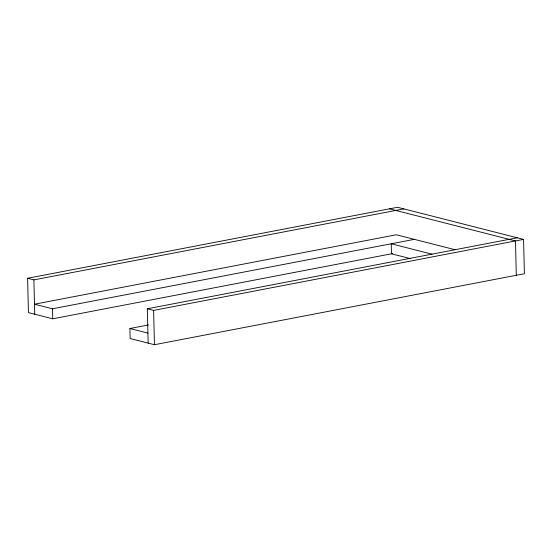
<?xml version="1.0" encoding="UTF-8"?>
<svg xmlns="http://www.w3.org/2000/svg" width="552" height="552" viewBox="0 0 552 552"><rect width="100%" height="100%" fill="white"/><g stroke="black" fill="none" stroke-linecap="round" stroke-linejoin="round"><path stroke-width="0.83" d="M392.617 253.575L52.744 318.801L28.442 312.604L27.6 278.277L397.55 207.283L523.558 239.395L524.4 273.723L154.45 344.717L130.148 338.528L129.906 328.516L148.502 324.942M27.6 278.277L33.9 279.878L403.85 208.884M455.138 249.739L396.35 234.759L34.493 304.2L52.495 308.782L414.352 239.347M148.15 343.116L147.315 308.782L517.258 237.788M147.315 308.782L153.615 310.39L523.558 239.395M389.457 208.835L515.471 240.948L516.306 275.275M432.016 254.175L391.23 243.784L391.478 253.796L410.619 258.674M129.906 328.516L147.908 333.104M153.615 310.39L154.45 344.717M52.495 308.782L52.744 318.801M33.9 279.878L34.741 314.212"/></g></svg>
